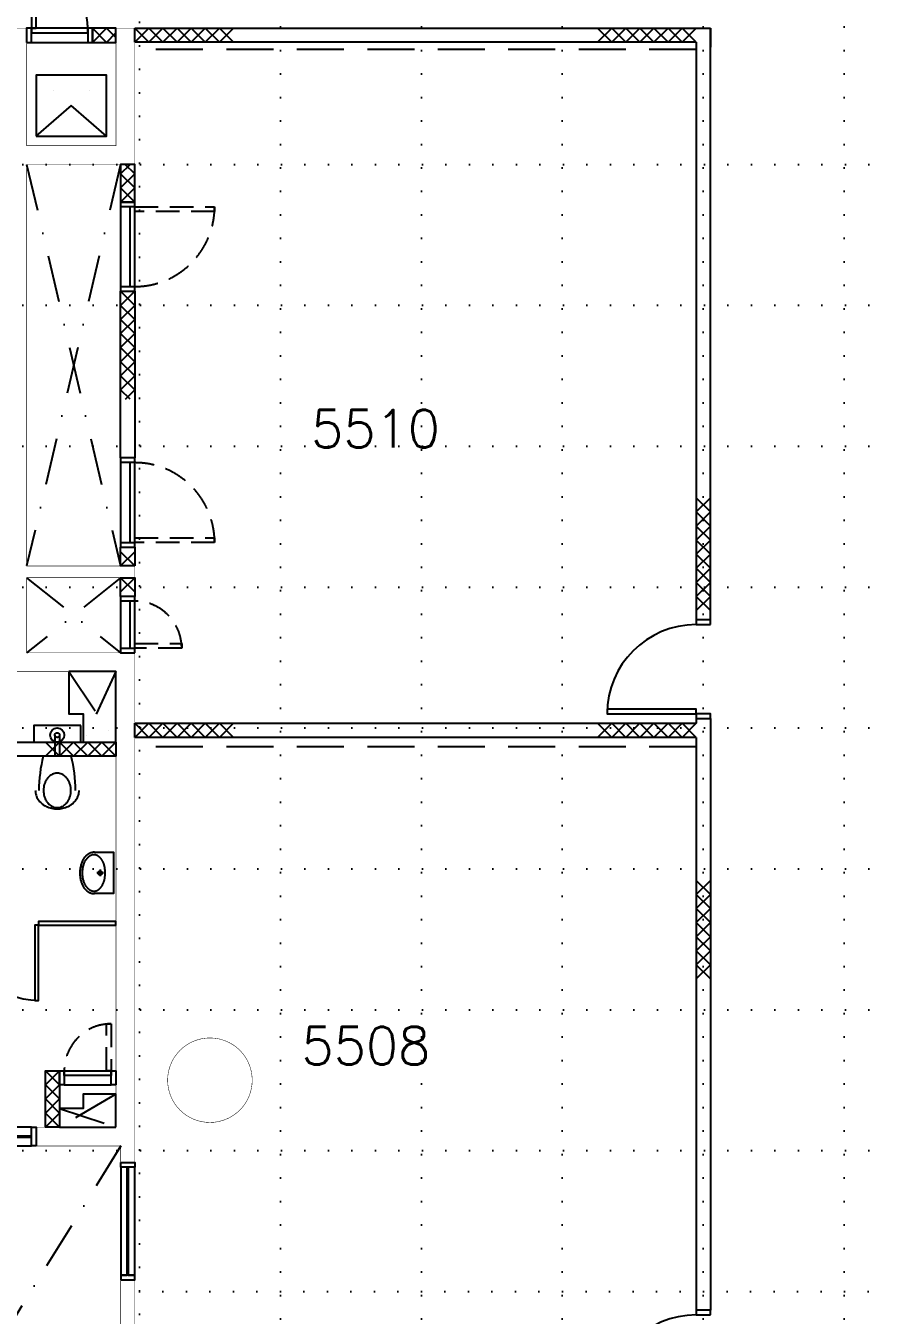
# Model space of a CAD drawing. Extents: x -68523 to 336700, y -113452 to 119396.
# Drawn here: x 112041 to 121143, y 4298 to 18026 of the extents above; entities that cross this region are included whole.
import ezdxf

# ---------------------------------------------------------------- set-up
doc = ezdxf.new("R2010")
doc.units = 0
doc.header["$LTSCALE"] = 1000
doc.header["$MEASUREMENT"] = 0
for name, pattern in [('S3144a$0$DASHDOT', [1, 0.5, -0.25, 0, -0.25]), ('S3144a$0$DASHED', [0.75, 0.5, -0.25]), ('S3144a$0$DOT', [0.25, 0, -0.25]), ('S3144a$0$HIDDEN', [0.375, 0.25, -0.125])]:
    doc.linetypes.add(name, pattern=pattern)
for name, color, linetype in [('S3144a$0$11', 14, 'CONTINUOUS'), ('S3144a$0$20', 7, 'CONTINUOUS'), ('S3144a$0$22', 7, 'CONTINUOUS'), ('S3144a$0$23', 7, 'CONTINUOUS'), ('S3144a$0$30', 1, 'CONTINUOUS'), ('S3144a$0$4', 7, 'CONTINUOUS'), ('S3144a$0$49', 7, 'CONTINUOUS'), ('S3144a$0$6', 7, 'CONTINUOUS'), ('S3144a$0$ROOM-NO', 4, 'CONTINUOUS')]:
    doc.layers.add(name, color=color, linetype=linetype)
doc.styles.add('S3144a$0$STANDARD', font='SIMPLEX')

msp = doc.modelspace()

# ---------------------------------------------------------------- linework, layer by layer
at = {"layer": 'S3144a$0$11', "color": 2, "linetype": 'S3144a$0$DASHDOT'}
for p, q in [((112150, 16849.9), (112900, 17499.9)), ((112900, 16849.9), (112150, 17499.9)), ((112050, 16549.9), (113050, 12274.9)), ((113049.9, 16549.8), (112050, 12274.9)), ((112050, 12149.9), (113050, 11349.9)), ((113050, 12149.9), (112050, 11349.9)), ((112500, 11149.9), (113000, 10399.9)), ((113000, 11149.9), (112650, 10399.9)), ((113000, 6649.9), (112400, 6299.9)), ((112400, 6499.9), (113000, 6299.9))]:
    msp.add_line(p, q, dxfattribs=at)
at = {"layer": 'S3144a$0$11', "color": 14, "linetype": 'Continuous', "const_width": 5}
msp.add_lwpolyline([(111850, 17999.9), (112050, 17999.9), (112050, 16749.9), (113000, 16749.9), (113000, 17999.9), (113200, 17999.9), (113200, 16549.9), (112050, 16549.9), (112050, 12274.9), (113200, 12274.9), (113200, 12149.9), (112050, 12149.9), (112050, 11349.9), (113200, 11349.9), (113200.4, 5925.1), (113200.4, 5925), (113050.4, 5925), (113050.4, 6100), (113000.4, 6100), (112150, 6099.9), (112150, 6299.9), (113000, 6299.9), (113000, 11149.9), (107650, 11149.9)], dxfattribs=at)
at = {"layer": 'S3144a$0$11', "color": 2, "linetype": 'Continuous'}
for points in [[(112150, 16849.9), (112900, 16849.9), (112900, 17499.9), (112150, 17499.9)], [(112500, 11149.9), (112500, 10699.9), (112650, 10699.9), (112650, 10499.9), (112650, 10399.9), (113000, 10399.9), (113000, 11149.9)], [(113000, 6299.9), (113000, 6649.9), (112650, 6649.9), (112650, 6499.9), (112400, 6499.9), (112400, 6299.9)]]:
    msp.add_lwpolyline(points, close=True, dxfattribs=at)
at = {"layer": 'S3144a$0$11', "color": 14, "linetype": 'Continuous'}
for points in [[(107650, 8449.9), (107650, 8599.9), (107925, 8599.9), (107925, 10399.9), (113000, 10399.9), (113000, 10249.9), (108075, 10249.9), (108075, 8449.9)], [(112400, 6299.9), (112250, 6299.9), (112250, 6899.9), (112400, 6899.9)]]:
    msp.add_lwpolyline(points, close=True, dxfattribs=at)
at = {"layer": 'S3144a$0$20', "color": 14, "linetype": 'Continuous'}
for p, q in [((113200.3, 17850.1), (113200.3, 18000.1)), ((113200.3, 18000.1), (119325.4, 18000.1)), ((119325.4, 18000.1), (119325.4, 17799.9)), ((119325.4, 11700.3), (119325.4, 18000.1)), ((119175.4, 17850.1), (113200.3, 17850.1)), ((119175.4, 17850.1), (119175.4, 11700.3)), ((113200.3, 10450.1), (113200.3, 10600.1)), ((113200.3, 10600.1), (119175.4, 10600.1)), ((119175.4, 10650.3), (119325.4, 10650.3)), ((119175.4, 10650.3), (119175.4, 10600.1)), ((119175.4, 10450.1), (113200.3, 10450.1)), ((119175.4, 10450.1), (119175.4, 4350.3))]:
    msp.add_line(p, q, dxfattribs=at)
at = {"layer": 'S3144a$0$20', "color": 1, "linetype": 'S3144a$0$DASHED'}
for p, q in [((119175.4, 17775.2), (113200.3, 17775.1)), ((119175.4, 10350.1), (113200.3, 10350))]:
    msp.add_line(p, q, dxfattribs=at)
at = {"layer": 'S3144a$0$20', "color": 10, "linetype": 'S3144a$0$DASHDOT'}
msp.add_line((113051.1, 6100.1), (102950.1, -10249.9), dxfattribs=at)
at = {"layer": 'S3144a$0$20', "color": 1, "linetype": 'Continuous'}
for points in [[(112750, 17849.9), (113000, 17849.9), (113000, 17999.9), (112750, 17999.9)], [(113049.9, 16149.8), (113200, 16149.8), (113200, 16549.8), (113049.9, 16549.8)], [(113200, 13424.9), (113050, 13424.9), (113050, 15199.8), (113200, 15199.8)], [(113200, 12274.9), (113050, 12274.9), (113050, 12474.9), (113200, 12474.9)], [(113200, 11949.9), (113050, 11949.9), (113050, 12149.9), (113200, 12149.9)]]:
    msp.add_lwpolyline(points, close=True, dxfattribs=at)
at = {"layer": 'S3144a$0$20', "color": 3, "linetype": 'Continuous', "const_width": 5}
msp.add_lwpolyline([(113050.4, 2925.1), (113200.4, 2925.1), (113200.4, 4675), (113050.4, 4675)], close=True, dxfattribs=at)
at = {"layer": 'S3144a$0$22', "color": 1, "linetype": 'Continuous'}
for p, q in [((113200, 12274.9), (113050, 12424.9)), ((113050, 12274.9), (113200, 12424.9)), ((113200, 11999.9), (113050, 12149.9)), ((113050, 11999.9), (113200, 12149.9))]:
    msp.add_line(p, q, dxfattribs=at)
for points in [[(112750, 17999.9), (112900, 17849.9), (113000, 17949.9)], [(112750, 17849.9), (112900, 17999.9), (113000, 17899.9)], [(113049.9, 16149.8), (113199.9, 16299.8), (113049.9, 16449.8), (113149.9, 16549.8)], [(113199.9, 16149.8), (113049.9, 16299.8), (113199.9, 16449.8), (113099.9, 16549.8)], [(113150, 14049.8), (113050, 14149.8), (113200, 14299.8), (113050, 14449.8), (113200, 14599.8), (113050, 14749.8), (113200, 14899.8), (113050, 15049.8), (113200, 15199.8)], [(113100, 14049.8), (113200, 14149.8), (113050, 14299.8), (113200, 14449.8), (113050, 14599.8), (113200, 14749.8), (113050, 14899.8), (113200, 15049.8), (113050, 15199.8)]]:
    msp.add_lwpolyline(points, dxfattribs=at)
at = {"layer": 'S3144a$0$22', "color": 14, "linetype": 'Continuous'}
for points in [[(114250.3, 17850.1), (114100.3, 18000.1), (113950.3, 17850.1), (113800.3, 18000.1), (113650.3, 17850.1), (113500.3, 18000.1), (113350.3, 17850.1), (113200.3, 18000.1)], [(114250.3, 18000.1), (114100.3, 17850.1), (113950.3, 18000.1), (113800.3, 17850.1), (113650.3, 18000.1), (113500.3, 17850.1), (113350.3, 18000.1), (113200.3, 17850.1)], [(119175.4, 17850.1), (119025.4, 18000.1), (118875.4, 17850.1), (118725.4, 18000.1), (118575.4, 17850.1), (118425.4, 18000.1), (118275.4, 17850.1), (118125.4, 18000.1)], [(119175.4, 18000.1), (119025.4, 17850.1), (118875.4, 18000.1), (118725.4, 17850.1), (118575.4, 18000.1), (118425.4, 17850.1), (118275.4, 18000.1), (118125.4, 17850.1)], [(119325.4, 11799.9), (119175.4, 11949.9), (119325.4, 12099.9), (119175.4, 12249.9), (119325.4, 12399.9), (119175.4, 12549.9), (119325.4, 12699.9), (119175.4, 12849.9), (119325.4, 12999.9)], [(119175.4, 11799.9), (119325.4, 11949.9), (119175.4, 12099.9), (119325.4, 12249.9), (119175.4, 12399.9), (119325.4, 12549.9), (119175.4, 12699.9), (119325.4, 12849.9), (119175.4, 12999.9)], [(114250.3, 10450.1), (114100.3, 10600.1), (113950.3, 10450.1), (113800.3, 10600.1), (113650.3, 10450.1), (113500.3, 10600.1), (113350.3, 10450.1), (113200.3, 10600.1)], [(114250.3, 10600.1), (114100.3, 10450.1), (113950.3, 10600.1), (113800.3, 10450.1), (113650.3, 10600.1), (113500.3, 10450.1), (113350.3, 10600.1), (113200.3, 10450.1)], [(119175.4, 10450.1), (119025.4, 10600.1), (118875.4, 10450.1), (118725.4, 10600.1), (118575.4, 10450.1), (118425.4, 10600.1), (118275.4, 10450.1), (118125.4, 10600.1)], [(119175.4, 10600.1), (119025.4, 10450.1), (118875.4, 10600.1), (118725.4, 10450.1), (118575.4, 10600.1), (118425.4, 10450.1), (118275.4, 10600.1), (118125.4, 10450.1)], [(113000, 10399.9), (112850, 10249.9), (112700, 10399.9), (112550, 10249.9), (112400, 10399.9), (112250, 10249.9)], [(113000, 10249.9), (112850, 10399.9), (112700, 10249.9), (112550, 10399.9), (112400, 10249.9), (112250, 10399.9)], [(119325.4, 8927.6), (119175.4, 8777.6), (119325.4, 8627.6), (119175.4, 8477.6), (119325.4, 8327.6), (119175.4, 8177.6), (119325.4, 8027.6), (119175.4, 7877.6)], [(119175.4, 8927.6), (119325.4, 8777.6), (119175.4, 8627.6), (119325.4, 8477.6), (119175.4, 8327.6), (119325.4, 8177.6), (119175.4, 8027.6), (119325.4, 7877.6)], [(112400, 6299.9), (112250, 6449.9), (112400, 6599.9), (112250, 6749.9), (112400, 6899.9)], [(112250, 6299.9), (112400, 6449.9), (112250, 6599.9), (112400, 6749.9), (112250, 6899.9)]]:
    msp.add_lwpolyline(points, dxfattribs=at)
at = {"layer": 'S3144a$0$23', "color": 14, "linetype": 'Continuous'}
for points in [[(108400, 6099.9), (112100, 6099.9), (112100, 6299.9), (108400, 6299.9)], [(111287.4, 6194.7), (112100, 6194.7), (112100, 6204.9), (111287.4, 6204.9)], [(112150, 6099.9), (112100, 6099.9), (112100, 6299.9), (112150, 6299.9)]]:
    msp.add_lwpolyline(points, close=True, dxfattribs=at)
at = {"layer": 'S3144a$0$23', "color": 10, "linetype": 'Continuous'}
for points in [[(113050.4, 5925), (113200.4, 5925), (113200.4, 5875), (113050.4, 5875)], [(113120.2, 5875), (113050.4, 5875), (113050.4, 4725), (113120.2, 4725)], [(113200.4, 5875), (113130.6, 5875), (113130.6, 4725), (113200.4, 4725)], [(113050.4, 4675), (113200.4, 4675), (113200.4, 4725), (113050.4, 4725)]]:
    msp.add_lwpolyline(points, close=True, dxfattribs=at)
at = {"layer": 'S3144a$0$30', "color": 4, "linetype": 'Continuous'}
for p, q in [((112100, 17849.9), (112700, 17849.9)), ((112450, 6749.9), (112950, 6749.9))]:
    msp.add_line(p, q, dxfattribs=at)
at = {"layer": 'S3144a$0$30', "linetype": 'Continuous'}
for p, q in [((113150, 15249.8), (113150, 16099.8)), ((113150, 12524.9), (113150, 13374.9)), ((113150, 11399.9), (113150, 11899.9))]:
    msp.add_line(p, q, dxfattribs=at)
at = {"layer": 'S3144a$0$30', "color": 4, "linetype": 'S3144a$0$HIDDEN'}
for points in [[(112100, 18599.9), (112100, 17999.9), (112150, 17999.9), (112150, 18599.9)], [(114049.9, 16099.8), (114049.9, 16049.8), (113199.9, 16049.8), (113199.9, 16099.8)], [(114050, 12574.9), (114050, 12524.9), (113200, 12524.9), (113200, 12574.9)], [(113200, 11449.9), (113700, 11449.9), (113700, 11399.9), (113200, 11399.9)], [(112950, 7399.9), (112950, 6899.9), (112900, 6899.9), (112900, 7399.9)]]:
    msp.add_lwpolyline(points, close=True, dxfattribs=at)
at = {"layer": 'S3144a$0$30', "color": 4, "linetype": 'Continuous'}
for points in [[(112050, 17849.9), (112100, 17849.9), (112100, 17999.9), (112050, 17999.9)], [(112700, 17999.9), (112100, 17999.9), (112100, 17949.9), (112700, 17949.9)], [(112700, 17849.9), (112750, 17849.9), (112750, 17999.9), (112700, 17999.9)], [(112400, 6899.9), (112450, 6899.9), (112450, 6749.9), (112400, 6749.9)], [(112450, 6899.9), (112950, 6899.9), (112950, 6849.9), (112450, 6849.9)], [(113000, 6749.9), (112950, 6749.9), (112950, 6899.9), (113000, 6899.9)]]:
    msp.add_lwpolyline(points, close=True, dxfattribs=at)
at = {"layer": 'S3144a$0$30', "linetype": 'Continuous'}
for points in [[(113200, 15199.8), (113200, 16149.8), (113050, 16149.8), (113050, 15199.8)], [(113200, 15249.8), (113200, 16099.8), (113050, 16099.8), (113050, 15249.8)], [(113200, 12474.9), (113200, 13424.9), (113050, 13424.9), (113050, 12474.9)], [(113200, 12524.9), (113200, 13374.9), (113050, 13374.9), (113050, 12524.9)], [(113200, 11349.9), (113200, 11949.9), (113050, 11949.9), (113050, 11349.9)], [(113200, 11399.9), (113200, 11899.9), (113050, 11899.9), (113050, 11399.9)]]:
    msp.add_lwpolyline(points, close=True, dxfattribs=at)
at = {"layer": 'S3144a$0$30', "color": 14, "linetype": 'Continuous'}
for points in [[(119325.4, 11650.3), (119325.4, 11700.3), (119175.4, 11700.3), (119175.4, 11650.3)], [(119175.4, 10700.3), (119175.4, 10750.3), (118225.4, 10750.3), (118225.4, 10700.3)], [(119325.4, 4300.3), (119325.4, 4350.3), (119175.4, 4350.3), (119175.4, 4300.3)]]:
    msp.add_lwpolyline(points, close=True, dxfattribs=at)
msp.add_lwpolyline([(119325.4, 10650.3), (119325.4, 10700.3), (119175.4, 10700.3), (119175.4, 10650.3), (119325.4, 10650.3), (119325.4, 4350.3)], dxfattribs=at)
at = {"layer": 'S3144a$0$30', "color": 4, "linetype": 'S3144a$0$HIDDEN'}
for centre, radius, start, end in [((112100, 17999.9), 600, 0, 90), ((113199.9, 16099.8), 850, 270.00674, 0), ((113200, 12524.9), 850, 0, 89.99326), ((113200, 11399.9), 500, 0, 90), ((112950, 6899.9), 500, 90, 180)]:
    msp.add_arc(centre, radius, start, end, dxfattribs=at)
at = {"layer": 'S3144a$0$30', "color": 14, "linetype": 'Continuous'}
for centre in [(119175.4, 10700.3), (119175.4, 3350.3)]:
    msp.add_arc(centre, 950, 90, 180, dxfattribs=at)
at = {"layer": 'S3144a$0$4', "linetype": 'S3144a$0$DOT'}
for p, q in [((113250, -17950), (113250, 31550)), ((113250, -17950), (113250, 31550)), ((114750, -18250), (114750, 31550)), ((114750, -18250), (114750, 31550)), ((116250, -18250), (116250, 31550)), ((116250, -18250), (116250, 31550)), ((119250, -18250), (119250, 31550)), ((119250, -18250), (119250, 31550)), ((120750, -18250), (120750, 31550)), ((120750, -18250), (120750, 31550)), ((117750, -18250), (117750, 25499.8)), ((117750, -18250), (117750, 25499.8)), ((89250, 16550), (126750, 16550)), ((89250, 16550), (126750, 16550)), ((89250, 15050), (126750, 15050)), ((89250, 15050), (126750, 15050)), ((89250, 13550), (126750, 13550)), ((89250, 13550), (126750, 13550)), ((89250, 12047.5), (126750, 12047.5)), ((89250, 12047.5), (126750, 12047.5)), ((89250, 10550), (126750, 10550)), ((89250, 10550), (126750, 10550)), ((89250, 9050), (126750, 9050)), ((89250, 9050), (126750, 9050)), ((89250, 7550), (126750, 7550)), ((89250, 7550), (126750, 7550)), ((89250, 6050), (126750, 6050)), ((89250, 6050), (126750, 6050)), ((113250, 4550), (126750, 4550)), ((113250, 4550), (126750, 4550))]:
    msp.add_line(p, q, dxfattribs=at)
at = {"layer": 'S3144a$0$49', "color": 14, "linetype": 'S3144a$0$HIDDEN'}
for p, q in [((112350, 10474.9), (112350, 10249.8)), ((112400, 10474.9), (112400, 10249.8))]:
    msp.add_line(p, q, dxfattribs=at)
at = {"layer": 'S3144a$0$49', "color": 14, "linetype": 'Continuous'}
msp.add_line((112525.1, 10249.8), (112225.1, 10249.8), dxfattribs=at)
at = {"layer": 'S3144a$0$49', "color": 2, "linetype": 'Continuous'}
for p, q in [((112867.1, 9006.5), (112796.5, 9006.5)), ((112831.7, 9041.7), (112831.7, 8971.3))]:
    msp.add_line(p, q, dxfattribs=at)
at = {"layer": 'S3144a$0$49', "color": 14, "linetype": 'Continuous'}
msp.add_lwpolyline([(112625, 10574.9), (112125, 10574.9), (112125, 10399.9), (112625, 10399.9)], close=True, dxfattribs=at)
msp.add_lwpolyline([(112375, 9701.8, 0.054705), (112400.6, 9704.7, 0.052082), (112425, 9712.8, 0.050414), (112448.4, 9726.6, 0.045092), (112468.9, 9744.6, 0.043264), (112487.2, 9767.6, 0.038783), (112501.5, 9793.4, 0.037617), (112512.4, 9822.6, 0.0353), (112518.9, 9853.1, 0.034916), (112521.1, 9884.9, 0.034916), (112518.9, 9916.7, 0.0353), (112512.4, 9947.2, 0.037617), (112501.5, 9976.5, 0.038783), (112487.2, 10002.2, 0.043264), (112468.9, 10025.2, 0.045092), (112448.4, 10043.2, 0.050414), (112425, 10057, 0.052082), (112400.6, 10065.1, 0.054705), (112375, 10068, 0.054705), (112349.4, 10065.1, 0.052082), (112325, 10057, 0.050414), (112301.6, 10043.2, 0.045092), (112281.1, 10025.2, 0.043264), (112262.8, 10002.2, 0.038783), (112248.5, 9976.5, 0.037617), (112237.6, 9947.2, 0.0353), (112231.1, 9916.7, 0.034916), (112228.9, 9884.9, 0.034916), (112231.1, 9853.1, 0.0353), (112237.6, 9822.6, 0.037617), (112248.5, 9793.4, 0.038783), (112262.8, 9767.6, 0.043264), (112281.1, 9744.6, 0.045092), (112301.6, 9726.6, 0.050414), (112325, 9712.8, 0.052082), (112349.4, 9704.7, 0.054705), (112375, 9701.8)], format="xyb", close=True, dxfattribs=at)
msp.add_lwpolyline([(112141.9, 9884.9, 0.038902), (112143.9, 9859.2, 0.038109), (112149.8, 9834.1, 0.037587), (112159.8, 9809.7, 0.035627), (112173.1, 9786.8, 0.034853), (112190.3, 9765.3, 0.032579), (112210.2, 9746.2, 0.031843), (112233.3, 9729.2, 0.029932), (112258.4, 9715.1, 0.029397), (112286, 9703.7, 0.028181), (112314.7, 9695.5, 0.027906), (112344.6, 9690.5, 0.027494), (112375, 9688.8, 0.027494), (112405.4, 9690.5, 0.027906), (112435.3, 9695.5, 0.028181), (112464, 9703.7, 0.029397), (112491.6, 9715.1, 0.029932), (112516.7, 9729.2, 0.031843), (112539.8, 9746.2, 0.032579), (112559.7, 9765.3, 0.034853), (112576.9, 9786.8, 0.035627), (112590.2, 9809.7, 0.037587), (112600.2, 9834.1, 0.038109), (112606.1, 9859.2, 0.038902), (112608.1, 9884.9)], format="xyb", dxfattribs=at)
at = {"layer": 'S3144a$0$49', "color": 2, "linetype": 'Continuous'}
for points in [[(112770.1, 9226.4, -0.002263), (112761.4, 9226.3, 0.036796), (112752.7, 9225.6, 0.020421), (112743.8, 9223.6, 0.014498), (112735.1, 9221.1, 0.010932), (112726, 9218, 0.038908), (112717.3, 9214.1, 0.008498), (112708.5, 9209, 0.008482), (112699.9, 9203.6, -0.000875), (112695.3, 9200.6, 0.031206), (112690.9, 9197.5, 0.012082), (112686.6, 9193.6, 0.003111), (112682.3, 9189.6, 0.003418), (112677.8, 9185.2, 0.006942), (112673.3, 9180.8, 0.02136), (112668.8, 9175.6, 0.004577), (112664.5, 9170.2, 0.010329), (112659.9, 9164.1, 0.020459), (112655.7, 9157.8, 0.011097), (112651.2, 9149.9, 0.000222), (112646.9, 9141.9, 0.005265), (112642.5, 9133.6, 0.003486), (112638.3, 9125.2, 0.03693), (112633.1, 9112.2, 0.017242), (112629.3, 9098.8, 0.00772), (112624.7, 9079.1, 0.00623), (112620.7, 9059.2, 0.007249), (112619.1, 9050.5, 0.011082), (112617.9, 9041.6, 0.017141), (112616.5, 9024.1, 0.013335), (112616.1, 9006.4, 0.011832), (112616.6, 8988.8, 0.013868), (112618.1, 8971.3, 0.010346), (112619.2, 8962.4, 0.007504), (112620.7, 8953.6, 0.007334), (112624.6, 8933.7, 0.014721), (112629.3, 8914, 0.021098), (112633.4, 8901.5, 0.016671), (112638.3, 8889.4, 0.002597), (112642.5, 8880.1, 0.013831), (112646.9, 8870.9, 0.006107), (112651.3, 8862.9, 0.013889), (112655.9, 8855.1, 0.009703), (112660.1, 8848.8, 0.01659), (112664.5, 8842.7, 0.007376), (112668.9, 8837.3, 0.018682), (112673.5, 8832.2, 0.004037), (112677.9, 8827.8, 0.002917), (112682.3, 8823.5, 0.003488), (112686.6, 8819.4, 0.007308), (112690.9, 8815.4, 0.034111), (112695.2, 8812.2, 0.001258), (112699.7, 8809.2, 0.012547), (112708.5, 8803.8, 0.008451), (112717.5, 8798.7, 0.032813), (112726.1, 8794.7, 0.01499), (112735.1, 8791.6, 0.017513), (112743.8, 8789.2, 0.020828), (112752.7, 8787.4, 0.031844), (112761.4, 8786.7, -0.001864), (112770.1, 8786.5)], [(112885.6, 9006.4, 0.004239), (112885.1, 9017.9, 0.002651), (112884.5, 9029.3, 0.003533), (112883.8, 9040.3, 0.006003), (112882.9, 9051.2, 0.015073), (112881.8, 9060.1, 0.005128), (112880.3, 9068.8, 0.012086), (112878.2, 9079, 0.007915), (112875.7, 9089.1, 0.017555), (112871.9, 9102, 0.016389), (112867.1, 9114.7, 0.012678), (112863, 9124.1, 0.028606), (112858.1, 9133.1, 0.005075), (112853.9, 9139.7, 0.008504), (112849.5, 9146.3, 0.002696), (112845.1, 9152.5, 0.012777), (112840.5, 9158.6, 0.01603), (112836.3, 9163.6, 0.016779), (112831.7, 9168.3, 0.006146), (112827.4, 9172.4, 0.012077), (112822.9, 9176.3, 0.004888), (112818.6, 9179.8, 0.003638), (112814.1, 9183.3, 0.008947), (112809.9, 9186.5, 0.006073), (112805.5, 9189.6, 0.039408), (112801.2, 9192, 0.017301), (112796.7, 9193.9, 0.017623), (112788, 9197, 0.033372), (112779.1, 9199.2, 0.018563), (112774.6, 9199.7, 0.012968), (112770.1, 9200, 0.012131), (112765.8, 9200.1, 0.016663), (112761.5, 9200, 0.029632), (112752.6, 9198.8, 0.031912), (112743.9, 9196.5, 0.01542), (112739.4, 9194.9, 0.017108), (112734.9, 9192.9, 0.002382), (112730.6, 9190.8, 0.00952), (112726.3, 9188.6, 0.009627), (112721.8, 9186, 0.005168), (112717.3, 9183.3, 0.013642), (112712.9, 9180.4, 0.013648), (112708.5, 9177.2, 0.020386), (112704.1, 9173.3, 0.012995), (112699.9, 9169.2, 0.006177), (112695.3, 9164.4, 0.012992), (112690.9, 9159.5, 0.001911), (112686.6, 9154.2, -0.00085), (112682.3, 9149, -0.002763), (112677.9, 9143.8, 0.002623), (112673.5, 9138.5, 0.05247), (112668.6, 9130.8, 0.00623), (112664.5, 9122.6, 0.021349), (112659.8, 9111.7, 0.010161), (112655.7, 9100.5, 0.016064), (112650.9, 9084.8, 0.009991), (112646.9, 9068.8, 0.017366), (112644.3, 9055.3, 0.012989), (112642.5, 9041.6, 0.01392), (112641.2, 9024.1, 0.013692), (112640.8, 9006.4, 0.012459), (112641.3, 8988.8, 0.012166), (112642.7, 8971.3, 0.011998), (112644.4, 8957.6, 0.016069), (112646.9, 8944, 0.011274), (112650.8, 8928, 0.025447), (112655.7, 8912.3, 0.011112), (112659.8, 8902.1, 0.017831), (112664.5, 8892.1, 0.002905), (112668.7, 8884, 0.025327), (112673.3, 8876.2, 0.00801), (112677.7, 8869.9, 0.011565), (112682.3, 8863.8, 0.003173), (112686.6, 8858.5, 0.008314), (112690.9, 8853.2, 0.007853), (112695.3, 8848.3, 0.007586), (112699.9, 8843.6, 0.011579), (112704.1, 8839.5, 0.019406), (112708.5, 8835.6, 0.014434), (112712.8, 8832.4, 0.016024), (112717.3, 8829.5, 0.005126), (112721.8, 8826.8, 0.007114), (112726.3, 8824.3, 0.007738), (112730.6, 8822, 0.002848), (112734.9, 8819.9, 0.021656), (112739.4, 8818, 0.014757), (112743.9, 8816.4, 0.027907), (112752.5, 8814.1, 0.034296), (112761.3, 8812.9, 0.016613), (112765.7, 8812.8, 0.009533), (112770.1, 8812.9, 0.010392), (112774.6, 8813.2, 0.017332), (112779.1, 8813.7, 0.037977), (112788, 8815.8, 0.020366), (112796.5, 8819, 0.016669), (112801.1, 8821, 0.03136), (112805.5, 8823.5, 0.006089), (112809.9, 8826.4, 0.01105), (112814.1, 8829.5, 0.005719), (112818.7, 8833, 0.006781), (112823.1, 8836.6, 0.012108), (112827.5, 8840.5, 0.005553), (112831.7, 8844.5, 0.016017), (112836.3, 8849.2, 0.010389), (112840.5, 8854.1, 0.020034), (112845.2, 8860.2, 0.010765), (112849.5, 8866.6, 0.013175), (112854, 8874, 0.005172), (112858.1, 8881.5, 0.012528), (112862.8, 8890.6, 0.007684), (112867.1, 8899.9, 0.017552), (112871.9, 8911.6, 0.019466), (112875.7, 8923.7, 0.012068), (112878.3, 8933.8, 0.015156), (112880.3, 8944, 0.00473), (112881.7, 8952.8, 0.008692), (112882.8, 8961.6, 0.005092), (112883.9, 8972.5, 0.0067), (112884.7, 8983.6, 0.005974), (112885.3, 8995, 0.004448), (112885.6, 9006.4)]]:
    msp.add_lwpolyline(points, format="xyb", dxfattribs=at)
msp.add_lwpolyline([(112770.1, 9226.4), (112975.7, 9226.4), (112975.7, 8786.5), (112770.1, 8786.5)], dxfattribs=at)
for points in [[(112174.9, 8449.9), (112136.9, 8449.9), (112136.9, 7649.9), (112174.9, 7649.9)], [(112174.9, 8449.9), (113000, 8449.9), (113000, 8487.9), (112174.9, 8487.9)]]:
    msp.add_lwpolyline(points, close=True, dxfattribs=at)
for centre, radius in [((112374.9, 10475), 75), ((112831.8, 9006.4), 22)]:
    msp.add_circle(centre, radius, dxfattribs=at)
at = {"layer": 'S3144a$0$49', "color": 14, "linetype": 'S3144a$0$HIDDEN'}
msp.add_circle((112375, 10474.9), 25, dxfattribs=at)
at = {"layer": 'S3144a$0$49', "color": 14, "linetype": 'Continuous'}
for centre, start, end in [((113910.2, 9852), 166.72038, 178.91237), ((110839.8, 9852), 1.08763, 13.27962)]:
    msp.add_arc(centre, 1731.6, start, end, dxfattribs=at)
at = {"layer": 'S3144a$0$49', "color": 2, "linetype": 'Continuous'}
msp.add_arc((112174.9, 8449.9), 800, 180, 270, dxfattribs=at)
at = {"layer": 'S3144a$0$6', "color": 3, "linetype": 'Continuous', "const_width": 5}
msp.add_lwpolyline([(114450, 6800, 1), (113550, 6800, 1)], format="xyb", close=True, dxfattribs=at)

# ---------------------------------------------------------------- texts
at = {"layer": 'S3144a$0$ROOM-NO', "style": 'S3144a$0$STANDARD'}
for s, p in [('5510', (115076.9, 13536.4)), ('5508', (114974.5, 6966.7))]:
    msp.add_text(s, height=400, dxfattribs=at).set_placement(p)

doc.saveas('drawing.dxf')
